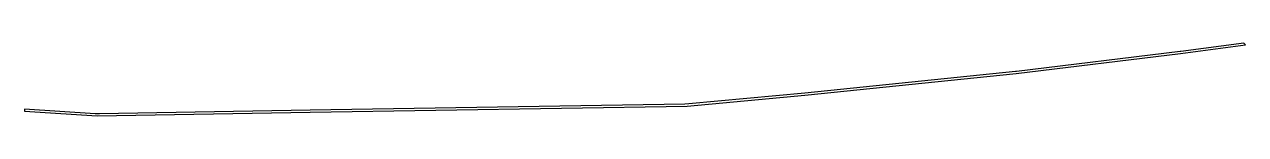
# Model space of a CAD drawing. Header units: metres. Extents: x 0.5 to 12.2, y -13.5 to -12.8.
import ezdxf

# ---------------------------------------------------------------- set-up
doc = ezdxf.new("R2010")
doc.units = ezdxf.units.M

msp = doc.modelspace()

# ---------------------------------------------------------------- linework, layer by layer
for p, q in [((12.1418, -12.8348), (11.5397, -12.9144)), ((12.1597, -12.8526), (12.1418, -12.8348)), ((9.96817, -13.1251), (11.5393, -12.9347)), ((11.5344, -12.9151), (9.96953, -13.1048)), ((11.5397, -12.9144), (11.5344, -12.9151)), ((11.5393, -12.9347), (12.1597, -12.8526)), ((7.94669, -13.3321), (9.96817, -13.1251)), ((9.96048, -13.1058), (7.94835, -13.3119)), ((9.96953, -13.1048), (9.96048, -13.1058)), ((6.80246, -13.4171), (3.22148, -13.4753)), ((6.8399, -13.415), (6.80246, -13.4171)), ((6.82234, -13.4368), (7.94669, -13.3321)), ((7.94835, -13.3119), (6.8399, -13.415)), ((1.16721, -13.5089), (0.490005, -13.4652)), ((0.490005, -13.4652), (0.490005, -13.4853)), ((0.490005, -13.4853), (1.1866, -13.5302)), ((1.20718, -13.5099), (1.16721, -13.5089)), ((1.1866, -13.5302), (3.22136, -13.4952)), ((3.22148, -13.4753), (1.20718, -13.5099)), ((3.22136, -13.4952), (6.82234, -13.4368))]:
    msp.add_line(p, q)

doc.saveas('drawing.dxf')
